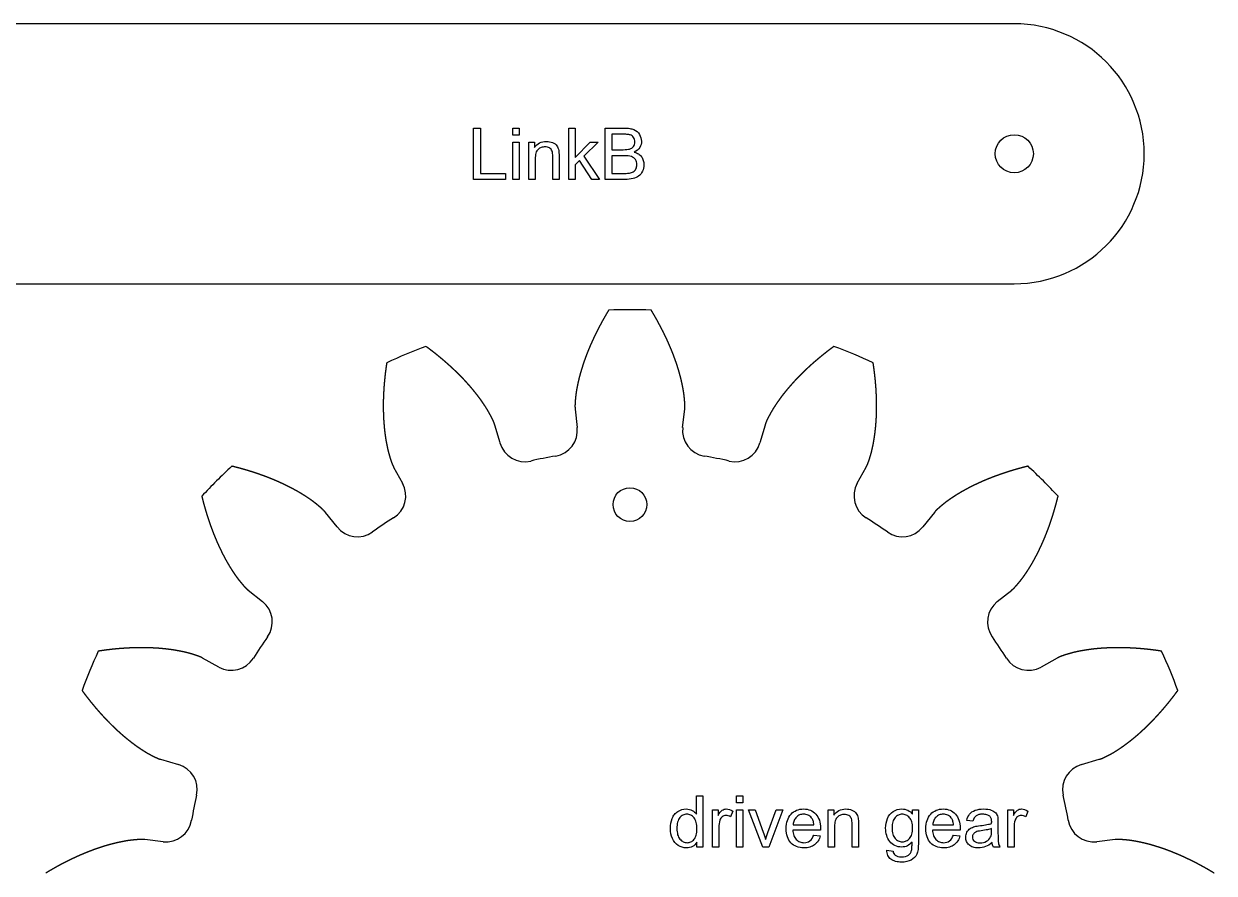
# Model space of a CAD drawing. Header units: millimetres. Extents: x 18 to 1175, y 18 to 1179.
# Drawn here: x 473.3 to 748.2, y 941.2 to 1137.3 of the extents above; entities that cross this region are included whole.
import ezdxf

# ---------------------------------------------------------------- set-up
doc = ezdxf.new("R2010")
doc.units = ezdxf.units.MM
doc.layers.add('cut', color=5, linetype='Continuous', true_color=0x0000ff)
doc.layers.add('line engraving', color=1, linetype='Continuous', true_color=0xff0000)

msp = doc.modelspace()

# ---------------------------------------------------------------- linework, layer by layer
at = {"layer": 'cut', "color": 5, "true_color": 0x0000ff}
for p, q in [((600.6, 1048.33), (601.08, 1044.07)), ((625.42, 1044.07), (625.9, 1048.33)), ((583.25, 1040.52), (582.06, 1044.64)), ((644.44, 1044.64), (643.26, 1040.52)), ((558.68, 1034.95), (560.75, 1031.21)), ((665.75, 1031.21), (667.82, 1034.95)), ((545.64, 1021.11), (542.97, 1024.46)), ((683.54, 1024.46), (680.86, 1021.11)), ((525.07, 1006.56), (528.42, 1003.89)), ((698.08, 1003.89), (701.43, 1006.56)), ((518.32, 988.77), (514.57, 990.85)), ((711.93, 990.85), (708.18, 988.77)), ((504.89, 967.47), (509, 966.28)), ((717.5, 966.28), (721.61, 967.47)), ((505.46, 948.45), (501.2, 948.93)), ((725.3, 948.93), (721.04, 948.45))]:
    msp.add_line(p, q, dxfattribs=at)
msp.add_lwpolyline([(702, 1077.28, 1), (702, 1137.28), (453, 1137.28, 1), (453, 1077.28)], format="xyb", close=True, dxfattribs=at)
for centre, radius in [((702, 1107.28), 4.4), ((613.25, 1026.28), 3.9)]:
    msp.add_circle(centre, radius, dxfattribs=at)
for centre, radius, start, end in [((613.25, 936.28), 135, 87.9168, 92.0832), ((613.25, 936.28), 135, 110.4168, 114.5832), ((613.25, 936.28), 135, 65.4168, 69.5832), ((595.12, 1043.4), 6, -80.391, 6.4431), ((631.39, 1043.4), 6, 173.5569, -99.609), ((589.01, 1042.18), 6, -163.9431, -77.109), ((637.49, 1042.18), 6, -102.891, -16.0569), ((613.25, 936.28), 102.65, 99.609, 102.891), ((613.25, 936.28), 102.65, 77.109, 80.391), ((613.25, 936.28), 135, 132.9168, 137.0832), ((613.25, 936.28), 135, 42.9168, 47.0832), ((555.5, 1028.3), 6, -57.891, 28.9431), ((671, 1028.3), 6, 151.0569, -122.109), ((613.25, 936.28), 102.65, 122.109, 125.391), ((613.25, 936.28), 102.64, 54.609, 57.891), ((550.33, 1024.85), 6, -141.4431, -54.609), ((676.17, 1024.85), 6, -125.391, -38.5569), ((524.68, 999.2), 6, -35.391, 51.4431), ((701.82, 999.2), 6, 128.5569, -144.609), ((613.25, 936.28), 102.65, 144.609, 147.891), ((613.25, 936.28), 102.65, 32.109, 35.391), ((613.25, 936.28), 135, 155.4168, 159.5832), ((613.25, 936.28), 135, 20.4168, 24.5832), ((521.22, 994.02), 6, -118.9431, -32.109), ((705.28, 994.02), 6, -147.891, -61.0569), ((507.34, 960.51), 6, -12.891, 73.9431), ((719.16, 960.51), 6, 106.0569, -167.109), ((613.25, 936.28), 102.65, 167.109, 170.391), ((613.25, 936.28), 102.65, 9.609, 12.891), ((506.13, 954.41), 6, -96.4431, -9.609), ((720.37, 954.41), 6, -170.391, -83.5569)]:
    msp.add_arc(centre, radius, start, end, dxfattribs=at)
for points in [[(608.34, 1071.19), (608.31, 1071.12), (608.23, 1071), (608.11, 1070.81), (607.96, 1070.55), (607.78, 1070.24), (607.59, 1069.92), (607.41, 1069.6), (607.23, 1069.28), (607.05, 1068.96), (606.87, 1068.64), (606.69, 1068.32), (606.52, 1068), (606.35, 1067.68), (606.18, 1067.36), (606.01, 1067.04), (605.84, 1066.72), (605.68, 1066.4), (605.52, 1066.08), (605.36, 1065.75), (605.2, 1065.43), (605.05, 1065.11), (604.89, 1064.78), (604.74, 1064.46), (604.59, 1064.13), (604.45, 1063.81), (604.3, 1063.48), (604.16, 1063.16), (604.02, 1062.83), (603.88, 1062.5), (603.74, 1062.18), (603.61, 1061.85), (603.48, 1061.52), (603.35, 1061.2), (603.22, 1060.87), (603.1, 1060.54), (602.98, 1060.21), (602.86, 1059.88), (602.74, 1059.55), (602.63, 1059.23), (602.51, 1058.9), (602.4, 1058.57), (602.3, 1058.24), (602.19, 1057.91), (602.09, 1057.58), (601.99, 1057.25), (601.89, 1056.92), (601.8, 1056.59), (601.71, 1056.26), (601.62, 1055.93), (601.53, 1055.6), (601.45, 1055.27), (601.37, 1054.93), (601.3, 1054.6), (601.22, 1054.27), (601.15, 1053.94), (601.09, 1053.61), (601.02, 1053.28), (600.96, 1052.95), (600.9, 1052.62), (600.85, 1052.29), (600.8, 1051.95), (600.76, 1051.62), (600.72, 1051.29), (600.68, 1050.96), (600.65, 1050.63), (600.62, 1050.3), (600.6, 1049.97), (600.58, 1049.64), (600.56, 1049.31), (600.56, 1048.98), (600.56, 1048.72), (600.58, 1048.52), (600.59, 1048.39), (600.6, 1048.33)], [(625.9, 1048.33), (625.91, 1048.39), (625.93, 1048.52), (625.94, 1048.72), (625.95, 1048.98), (625.94, 1049.31), (625.93, 1049.64), (625.9, 1049.97), (625.88, 1050.3), (625.85, 1050.63), (625.82, 1050.96), (625.78, 1051.29), (625.74, 1051.62), (625.7, 1051.95), (625.65, 1052.29), (625.6, 1052.62), (625.54, 1052.95), (625.48, 1053.28), (625.42, 1053.61), (625.35, 1053.94), (625.28, 1054.27), (625.21, 1054.6), (625.13, 1054.93), (625.05, 1055.27), (624.97, 1055.6), (624.88, 1055.93), (624.79, 1056.26), (624.7, 1056.59), (624.61, 1056.92), (624.51, 1057.25), (624.41, 1057.58), (624.31, 1057.91), (624.21, 1058.24), (624.1, 1058.57), (623.99, 1058.9), (623.88, 1059.23), (623.76, 1059.55), (623.64, 1059.88), (623.52, 1060.21), (623.4, 1060.54), (623.28, 1060.87), (623.15, 1061.2), (623.02, 1061.52), (622.89, 1061.85), (622.76, 1062.18), (622.62, 1062.5), (622.48, 1062.83), (622.34, 1063.16), (622.2, 1063.48), (622.06, 1063.81), (621.91, 1064.13), (621.76, 1064.46), (621.61, 1064.78), (621.45, 1065.11), (621.3, 1065.43), (621.14, 1065.75), (620.98, 1066.08), (620.82, 1066.4), (620.66, 1066.72), (620.49, 1067.04), (620.32, 1067.36), (620.15, 1067.68), (619.98, 1068), (619.81, 1068.32), (619.63, 1068.64), (619.46, 1068.96), (619.28, 1069.28), (619.09, 1069.6), (618.91, 1069.92), (618.73, 1070.24), (618.54, 1070.55), (618.39, 1070.81), (618.27, 1071), (618.2, 1071.12), (618.16, 1071.19)], [(582.06, 1044.64), (582.04, 1044.7), (582.01, 1044.83), (581.94, 1045.02), (581.85, 1045.26), (581.72, 1045.56), (581.58, 1045.86), (581.43, 1046.16), (581.28, 1046.45), (581.13, 1046.75), (580.97, 1047.04), (580.81, 1047.33), (580.65, 1047.62), (580.49, 1047.91), (580.31, 1048.2), (580.14, 1048.49), (579.96, 1048.77), (579.77, 1049.05), (579.59, 1049.33), (579.4, 1049.61), (579.21, 1049.89), (579.01, 1050.17), (578.82, 1050.45), (578.62, 1050.72), (578.41, 1051), (578.21, 1051.27), (578, 1051.54), (577.79, 1051.81), (577.58, 1052.08), (577.36, 1052.35), (577.14, 1052.62), (576.92, 1052.88), (576.7, 1053.15), (576.47, 1053.41), (576.25, 1053.67), (576.02, 1053.93), (575.78, 1054.19), (575.55, 1054.45), (575.31, 1054.71), (575.08, 1054.97), (574.84, 1055.22), (574.59, 1055.48), (574.35, 1055.73), (574.1, 1055.98), (573.85, 1056.23), (573.6, 1056.48), (573.35, 1056.73), (573.1, 1056.98), (572.84, 1057.22), (572.58, 1057.47), (572.32, 1057.71), (572.06, 1057.96), (571.8, 1058.2), (571.53, 1058.44), (571.26, 1058.68), (570.99, 1058.92), (570.72, 1059.15), (570.45, 1059.39), (570.17, 1059.62), (569.9, 1059.86), (569.62, 1060.09), (569.34, 1060.32), (569.06, 1060.55), (568.78, 1060.78), (568.49, 1061.01), (568.21, 1061.24), (567.92, 1061.46), (567.63, 1061.69), (567.34, 1061.91), (567.04, 1062.13), (566.75, 1062.36), (566.51, 1062.53), (566.34, 1062.66), (566.22, 1062.75), (566.16, 1062.8)], [(660.35, 1062.8), (660.29, 1062.75), (660.17, 1062.66), (659.99, 1062.53), (659.75, 1062.36), (659.46, 1062.13), (659.16, 1061.91), (658.87, 1061.69), (658.58, 1061.46), (658.3, 1061.24), (658.01, 1061.01), (657.73, 1060.78), (657.44, 1060.55), (657.16, 1060.32), (656.88, 1060.09), (656.6, 1059.86), (656.33, 1059.62), (656.05, 1059.39), (655.78, 1059.15), (655.51, 1058.92), (655.24, 1058.68), (654.97, 1058.44), (654.71, 1058.2), (654.44, 1057.96), (654.18, 1057.71), (653.92, 1057.47), (653.66, 1057.22), (653.41, 1056.98), (653.15, 1056.73), (652.9, 1056.48), (652.65, 1056.23), (652.4, 1055.98), (652.15, 1055.73), (651.91, 1055.48), (651.67, 1055.22), (651.43, 1054.97), (651.19, 1054.71), (650.95, 1054.45), (650.72, 1054.19), (650.49, 1053.93), (650.26, 1053.67), (650.03, 1053.41), (649.8, 1053.15), (649.58, 1052.88), (649.36, 1052.62), (649.14, 1052.35), (648.93, 1052.08), (648.71, 1051.81), (648.5, 1051.54), (648.29, 1051.27), (648.09, 1051), (647.89, 1050.72), (647.69, 1050.45), (647.49, 1050.17), (647.29, 1049.89), (647.1, 1049.61), (646.91, 1049.33), (646.73, 1049.05), (646.54, 1048.77), (646.36, 1048.49), (646.19, 1048.2), (646.02, 1047.91), (645.85, 1047.62), (645.69, 1047.33), (645.53, 1047.04), (645.37, 1046.75), (645.22, 1046.45), (645.07, 1046.16), (644.92, 1045.86), (644.78, 1045.56), (644.65, 1045.26), (644.56, 1045.02), (644.5, 1044.83), (644.46, 1044.7), (644.44, 1044.64)], [(557.09, 1059.04), (557.08, 1058.97), (557.06, 1058.82), (557.02, 1058.6), (556.98, 1058.31), (556.93, 1057.94), (556.88, 1057.58), (556.83, 1057.22), (556.78, 1056.85), (556.74, 1056.49), (556.7, 1056.13), (556.66, 1055.76), (556.62, 1055.4), (556.59, 1055.04), (556.55, 1054.68), (556.52, 1054.32), (556.49, 1053.96), (556.46, 1053.6), (556.44, 1053.24), (556.41, 1052.88), (556.39, 1052.52), (556.37, 1052.16), (556.35, 1051.8), (556.34, 1051.44), (556.32, 1051.09), (556.31, 1050.73), (556.3, 1050.37), (556.3, 1050.02), (556.29, 1049.66), (556.29, 1049.31), (556.29, 1048.96), (556.29, 1048.6), (556.29, 1048.25), (556.3, 1047.9), (556.31, 1047.55), (556.32, 1047.2), (556.33, 1046.85), (556.35, 1046.5), (556.36, 1046.15), (556.38, 1045.8), (556.41, 1045.45), (556.43, 1045.11), (556.46, 1044.76), (556.49, 1044.42), (556.52, 1044.07), (556.55, 1043.73), (556.59, 1043.39), (556.63, 1043.05), (556.67, 1042.71), (556.72, 1042.37), (556.76, 1042.03), (556.81, 1041.69), (556.87, 1041.36), (556.92, 1041.02), (556.98, 1040.69), (557.05, 1040.35), (557.11, 1040.02), (557.18, 1039.69), (557.25, 1039.36), (557.32, 1039.04), (557.4, 1038.71), (557.48, 1038.38), (557.57, 1038.06), (557.66, 1037.74), (557.75, 1037.42), (557.85, 1037.11), (557.95, 1036.79), (558.05, 1036.47), (558.16, 1036.16), (558.27, 1035.85), (558.39, 1035.54), (558.5, 1035.3), (558.59, 1035.13), (558.65, 1035.01), (558.68, 1034.95)], [(667.82, 1034.95), (667.85, 1035.01), (667.92, 1035.13), (668, 1035.3), (668.11, 1035.54), (668.23, 1035.85), (668.34, 1036.16), (668.45, 1036.47), (668.55, 1036.79), (668.65, 1037.11), (668.75, 1037.42), (668.84, 1037.74), (668.94, 1038.06), (669.02, 1038.38), (669.1, 1038.71), (669.18, 1039.04), (669.25, 1039.36), (669.32, 1039.69), (669.39, 1040.02), (669.46, 1040.35), (669.52, 1040.69), (669.58, 1041.02), (669.63, 1041.36), (669.69, 1041.69), (669.74, 1042.03), (669.78, 1042.37), (669.83, 1042.71), (669.87, 1043.05), (669.91, 1043.39), (669.95, 1043.73), (669.98, 1044.07), (670.01, 1044.42), (670.04, 1044.76), (670.07, 1045.11), (670.1, 1045.45), (670.12, 1045.8), (670.14, 1046.15), (670.16, 1046.5), (670.17, 1046.85), (670.18, 1047.2), (670.19, 1047.55), (670.2, 1047.9), (670.21, 1048.25), (670.21, 1048.6), (670.21, 1048.96), (670.21, 1049.31), (670.21, 1049.66), (670.21, 1050.02), (670.2, 1050.37), (670.19, 1050.73), (670.18, 1051.09), (670.16, 1051.44), (670.15, 1051.8), (670.13, 1052.16), (670.11, 1052.52), (670.09, 1052.88), (670.07, 1053.24), (670.04, 1053.6), (670.01, 1053.96), (669.98, 1054.32), (669.95, 1054.68), (669.92, 1055.04), (669.88, 1055.4), (669.84, 1055.76), (669.8, 1056.13), (669.76, 1056.49), (669.72, 1056.85), (669.67, 1057.22), (669.62, 1057.58), (669.57, 1057.94), (669.52, 1058.31), (669.48, 1058.6), (669.45, 1058.82), (669.42, 1058.97), (669.41, 1059.04)], [(542.97, 1024.46), (542.93, 1024.51), (542.84, 1024.61), (542.71, 1024.76), (542.53, 1024.95), (542.3, 1025.18), (542.05, 1025.4), (541.8, 1025.62), (541.55, 1025.83), (541.3, 1026.05), (541.04, 1026.26), (540.78, 1026.47), (540.52, 1026.67), (540.26, 1026.88), (539.99, 1027.08), (539.72, 1027.27), (539.44, 1027.47), (539.16, 1027.66), (538.88, 1027.85), (538.6, 1028.03), (538.32, 1028.22), (538.03, 1028.4), (537.75, 1028.58), (537.46, 1028.76), (537.16, 1028.93), (536.87, 1029.11), (536.57, 1029.28), (536.27, 1029.45), (535.97, 1029.61), (535.67, 1029.78), (535.37, 1029.94), (535.06, 1030.1), (534.76, 1030.26), (534.45, 1030.42), (534.14, 1030.57), (533.83, 1030.73), (533.51, 1030.88), (533.2, 1031.03), (532.88, 1031.18), (532.56, 1031.32), (532.24, 1031.47), (531.92, 1031.61), (531.6, 1031.75), (531.27, 1031.89), (530.95, 1032.02), (530.62, 1032.16), (530.29, 1032.29), (529.96, 1032.42), (529.63, 1032.55), (529.3, 1032.68), (528.96, 1032.81), (528.63, 1032.93), (528.29, 1033.05), (527.96, 1033.17), (527.62, 1033.29), (527.28, 1033.41), (526.94, 1033.52), (526.59, 1033.64), (526.25, 1033.75), (525.91, 1033.86), (525.56, 1033.97), (525.21, 1034.08), (524.86, 1034.18), (524.52, 1034.29), (524.16, 1034.39), (523.81, 1034.49), (523.46, 1034.59), (523.11, 1034.68), (522.75, 1034.78), (522.4, 1034.87), (522.04, 1034.96), (521.75, 1035.04), (521.54, 1035.09), (521.4, 1035.12), (521.32, 1035.14)], [(705.18, 1035.14), (705.11, 1035.12), (704.96, 1035.09), (704.75, 1035.04), (704.46, 1034.96), (704.1, 1034.87), (703.75, 1034.78), (703.39, 1034.68), (703.04, 1034.59), (702.69, 1034.49), (702.34, 1034.39), (701.99, 1034.29), (701.64, 1034.18), (701.29, 1034.08), (700.94, 1033.97), (700.6, 1033.86), (700.25, 1033.75), (699.91, 1033.64), (699.57, 1033.52), (699.22, 1033.41), (698.88, 1033.29), (698.55, 1033.17), (698.21, 1033.05), (697.87, 1032.93), (697.54, 1032.81), (697.2, 1032.68), (696.87, 1032.55), (696.54, 1032.42), (696.21, 1032.29), (695.88, 1032.16), (695.55, 1032.02), (695.23, 1031.89), (694.9, 1031.75), (694.58, 1031.61), (694.26, 1031.47), (693.94, 1031.32), (693.62, 1031.18), (693.31, 1031.03), (692.99, 1030.88), (692.68, 1030.73), (692.36, 1030.57), (692.05, 1030.42), (691.75, 1030.26), (691.44, 1030.1), (691.13, 1029.94), (690.83, 1029.78), (690.53, 1029.61), (690.23, 1029.45), (689.93, 1029.28), (689.63, 1029.11), (689.34, 1028.93), (689.05, 1028.76), (688.76, 1028.58), (688.47, 1028.4), (688.18, 1028.22), (687.9, 1028.03), (687.62, 1027.85), (687.34, 1027.66), (687.06, 1027.47), (686.78, 1027.27), (686.51, 1027.08), (686.24, 1026.88), (685.98, 1026.67), (685.72, 1026.47), (685.46, 1026.26), (685.2, 1026.05), (684.95, 1025.83), (684.7, 1025.62), (684.45, 1025.4), (684.21, 1025.18), (683.97, 1024.95), (683.79, 1024.76), (683.66, 1024.61), (683.58, 1024.51), (683.54, 1024.46)], [(514.38, 1028.2), (514.4, 1028.13), (514.44, 1027.99), (514.49, 1027.77), (514.56, 1027.49), (514.65, 1027.13), (514.75, 1026.77), (514.84, 1026.42), (514.94, 1026.07), (515.04, 1025.71), (515.14, 1025.36), (515.24, 1025.01), (515.34, 1024.66), (515.45, 1024.31), (515.56, 1023.97), (515.67, 1023.62), (515.78, 1023.28), (515.89, 1022.93), (516, 1022.59), (516.12, 1022.25), (516.23, 1021.91), (516.35, 1021.57), (516.47, 1021.23), (516.6, 1020.9), (516.72, 1020.56), (516.85, 1020.23), (516.97, 1019.9), (517.1, 1019.56), (517.24, 1019.24), (517.37, 1018.91), (517.5, 1018.58), (517.64, 1018.25), (517.78, 1017.93), (517.92, 1017.61), (518.06, 1017.29), (518.2, 1016.97), (518.35, 1016.65), (518.5, 1016.33), (518.65, 1016.02), (518.8, 1015.7), (518.95, 1015.39), (519.11, 1015.08), (519.26, 1014.77), (519.42, 1014.46), (519.58, 1014.16), (519.75, 1013.85), (519.91, 1013.55), (520.08, 1013.25), (520.25, 1012.95), (520.42, 1012.66), (520.59, 1012.36), (520.77, 1012.07), (520.95, 1011.78), (521.13, 1011.49), (521.31, 1011.21), (521.49, 1010.92), (521.68, 1010.64), (521.87, 1010.36), (522.06, 1010.08), (522.25, 1009.81), (522.45, 1009.54), (522.65, 1009.27), (522.85, 1009), (523.06, 1008.74), (523.27, 1008.48), (523.48, 1008.23), (523.7, 1007.98), (523.91, 1007.72), (524.13, 1007.47), (524.35, 1007.23), (524.58, 1006.99), (524.77, 1006.81), (524.92, 1006.68), (525.02, 1006.6), (525.07, 1006.56)], [(701.43, 1006.56), (701.48, 1006.6), (701.58, 1006.68), (701.73, 1006.81), (701.92, 1006.99), (702.15, 1007.23), (702.37, 1007.47), (702.59, 1007.72), (702.81, 1007.98), (703.02, 1008.23), (703.23, 1008.48), (703.44, 1008.74), (703.65, 1009), (703.85, 1009.27), (704.05, 1009.54), (704.25, 1009.81), (704.44, 1010.08), (704.63, 1010.36), (704.82, 1010.64), (705.01, 1010.92), (705.19, 1011.21), (705.37, 1011.49), (705.55, 1011.78), (705.73, 1012.07), (705.91, 1012.36), (706.08, 1012.66), (706.25, 1012.95), (706.42, 1013.25), (706.59, 1013.55), (706.75, 1013.85), (706.92, 1014.16), (707.08, 1014.46), (707.24, 1014.77), (707.39, 1015.08), (707.55, 1015.39), (707.7, 1015.7), (707.85, 1016.02), (708, 1016.33), (708.15, 1016.65), (708.3, 1016.97), (708.44, 1017.29), (708.58, 1017.61), (708.72, 1017.93), (708.86, 1018.25), (709, 1018.58), (709.13, 1018.91), (709.27, 1019.24), (709.4, 1019.56), (709.53, 1019.9), (709.65, 1020.23), (709.78, 1020.56), (709.91, 1020.9), (710.03, 1021.23), (710.15, 1021.57), (710.27, 1021.91), (710.38, 1022.25), (710.5, 1022.59), (710.61, 1022.93), (710.73, 1023.28), (710.84, 1023.62), (710.94, 1023.97), (711.05, 1024.31), (711.16, 1024.66), (711.26, 1025.01), (711.36, 1025.36), (711.46, 1025.71), (711.56, 1026.07), (711.66, 1026.42), (711.75, 1026.77), (711.85, 1027.13), (711.94, 1027.49), (712.01, 1027.77), (712.06, 1027.99), (712.1, 1028.13), (712.12, 1028.2)], [(514.57, 990.85), (514.51, 990.88), (514.4, 990.94), (514.22, 991.03), (513.98, 991.14), (513.68, 991.26), (513.37, 991.37), (513.05, 991.47), (512.74, 991.58), (512.42, 991.68), (512.1, 991.77), (511.79, 991.87), (511.47, 991.96), (511.14, 992.05), (510.82, 992.13), (510.49, 992.21), (510.16, 992.28), (509.83, 992.35), (509.5, 992.42), (509.17, 992.48), (508.84, 992.54), (508.51, 992.6), (508.17, 992.66), (507.83, 992.71), (507.5, 992.76), (507.16, 992.81), (506.82, 992.85), (506.48, 992.9), (506.14, 992.94), (505.8, 992.97), (505.45, 993.01), (505.11, 993.04), (504.76, 993.07), (504.42, 993.1), (504.07, 993.12), (503.73, 993.14), (503.38, 993.16), (503.03, 993.18), (502.68, 993.2), (502.33, 993.21), (501.98, 993.22), (501.63, 993.23), (501.28, 993.23), (500.92, 993.24), (500.57, 993.24), (500.22, 993.24), (499.86, 993.24), (499.51, 993.23), (499.15, 993.22), (498.8, 993.21), (498.44, 993.2), (498.08, 993.19), (497.73, 993.17), (497.37, 993.16), (497.01, 993.14), (496.65, 993.11), (496.29, 993.09), (495.93, 993.07), (495.57, 993.04), (495.21, 993.01), (494.85, 992.98), (494.49, 992.94), (494.13, 992.91), (493.76, 992.87), (493.4, 992.83), (493.04, 992.79), (492.67, 992.74), (492.31, 992.7), (491.95, 992.65), (491.58, 992.6), (491.22, 992.55), (490.93, 992.5), (490.71, 992.47), (490.56, 992.45), (490.49, 992.44)], [(736.01, 992.44), (735.94, 992.45), (735.79, 992.47), (735.58, 992.5), (735.28, 992.55), (734.92, 992.6), (734.56, 992.65), (734.19, 992.7), (733.83, 992.74), (733.46, 992.79), (733.1, 992.83), (732.74, 992.87), (732.38, 992.91), (732.01, 992.94), (731.65, 992.98), (731.29, 993.01), (730.93, 993.04), (730.57, 993.07), (730.21, 993.09), (729.85, 993.11), (729.49, 993.14), (729.13, 993.16), (728.78, 993.17), (728.42, 993.19), (728.06, 993.2), (727.71, 993.21), (727.35, 993.22), (726.99, 993.23), (726.64, 993.24), (726.28, 993.24), (725.93, 993.24), (725.58, 993.24), (725.23, 993.23), (724.87, 993.23), (724.52, 993.22), (724.17, 993.21), (723.82, 993.2), (723.47, 993.18), (723.12, 993.16), (722.78, 993.14), (722.43, 993.12), (722.08, 993.1), (721.74, 993.07), (721.39, 993.04), (721.05, 993.01), (720.71, 992.97), (720.36, 992.94), (720.02, 992.9), (719.68, 992.85), (719.34, 992.81), (719, 992.76), (718.67, 992.71), (718.33, 992.66), (718, 992.6), (717.66, 992.54), (717.33, 992.48), (717, 992.42), (716.67, 992.35), (716.34, 992.28), (716.01, 992.21), (715.68, 992.13), (715.36, 992.05), (715.04, 991.96), (714.72, 991.87), (714.4, 991.77), (714.08, 991.68), (713.76, 991.58), (713.45, 991.47), (713.14, 991.37), (712.83, 991.26), (712.52, 991.14), (712.28, 991.03), (712.1, 990.94), (711.99, 990.88), (711.93, 990.85)], [(486.73, 983.37), (486.78, 983.31), (486.86, 983.19), (486.99, 983.01), (487.17, 982.78), (487.39, 982.48), (487.61, 982.19), (487.84, 981.9), (488.06, 981.61), (488.29, 981.32), (488.52, 981.03), (488.74, 980.75), (488.97, 980.47), (489.2, 980.19), (489.44, 979.91), (489.67, 979.63), (489.9, 979.35), (490.14, 979.08), (490.37, 978.8), (490.61, 978.53), (490.85, 978.26), (491.09, 978), (491.33, 977.73), (491.57, 977.47), (491.81, 977.21), (492.06, 976.95), (492.3, 976.69), (492.55, 976.43), (492.8, 976.18), (493.05, 975.92), (493.3, 975.67), (493.55, 975.42), (493.8, 975.18), (494.05, 974.93), (494.31, 974.69), (494.56, 974.45), (494.82, 974.21), (495.07, 973.98), (495.33, 973.74), (495.59, 973.51), (495.85, 973.28), (496.12, 973.05), (496.38, 972.83), (496.64, 972.61), (496.91, 972.38), (497.18, 972.17), (497.45, 971.95), (497.71, 971.74), (497.99, 971.53), (498.26, 971.32), (498.53, 971.11), (498.8, 970.91), (499.08, 970.71), (499.36, 970.51), (499.63, 970.32), (499.91, 970.13), (500.19, 969.94), (500.47, 969.75), (500.76, 969.57), (501.04, 969.39), (501.33, 969.21), (501.61, 969.04), (501.9, 968.87), (502.19, 968.71), (502.49, 968.55), (502.78, 968.4), (503.07, 968.25), (503.37, 968.1), (503.67, 967.95), (503.96, 967.81), (504.27, 967.68), (504.51, 967.58), (504.7, 967.52), (504.82, 967.48), (504.89, 967.47)], [(721.61, 967.47), (721.68, 967.48), (721.8, 967.52), (721.99, 967.58), (722.24, 967.68), (722.54, 967.81), (722.84, 967.95), (723.13, 968.1), (723.43, 968.25), (723.72, 968.4), (724.02, 968.55), (724.31, 968.71), (724.6, 968.87), (724.89, 969.04), (725.18, 969.21), (725.46, 969.39), (725.74, 969.57), (726.03, 969.75), (726.31, 969.94), (726.59, 970.13), (726.87, 970.32), (727.15, 970.51), (727.42, 970.71), (727.7, 970.91), (727.97, 971.11), (728.24, 971.32), (728.52, 971.53), (728.79, 971.74), (729.06, 971.95), (729.32, 972.17), (729.59, 972.38), (729.86, 972.61), (730.12, 972.83), (730.38, 973.05), (730.65, 973.28), (730.91, 973.51), (731.17, 973.74), (731.43, 973.98), (731.68, 974.21), (731.94, 974.45), (732.2, 974.69), (732.45, 974.93), (732.7, 975.18), (732.96, 975.42), (733.21, 975.67), (733.46, 975.92), (733.7, 976.18), (733.95, 976.43), (734.2, 976.69), (734.44, 976.95), (734.69, 977.21), (734.93, 977.47), (735.17, 977.73), (735.41, 978), (735.65, 978.26), (735.89, 978.53), (736.13, 978.8), (736.36, 979.08), (736.6, 979.35), (736.83, 979.63), (737.07, 979.91), (737.3, 980.19), (737.53, 980.47), (737.76, 980.75), (737.99, 981.03), (738.21, 981.32), (738.44, 981.61), (738.66, 981.9), (738.89, 982.19), (739.11, 982.48), (739.33, 982.78), (739.51, 983.01), (739.64, 983.19), (739.73, 983.31), (739.77, 983.37)], [(501.2, 948.93), (501.13, 948.94), (501, 948.95), (500.81, 948.96), (500.54, 948.97), (500.22, 948.97), (499.89, 948.95), (499.56, 948.93), (499.23, 948.9), (498.9, 948.87), (498.57, 948.84), (498.23, 948.81), (497.9, 948.77), (497.57, 948.73), (497.24, 948.68), (496.91, 948.62), (496.58, 948.57), (496.25, 948.5), (495.92, 948.44), (495.59, 948.37), (495.25, 948.3), (494.92, 948.23), (494.59, 948.15), (494.26, 948.07), (493.93, 947.99), (493.6, 947.91), (493.27, 947.82), (492.94, 947.73), (492.61, 947.63), (492.28, 947.54), (491.95, 947.44), (491.62, 947.33), (491.29, 947.23), (490.96, 947.12), (490.63, 947.01), (490.3, 946.9), (489.97, 946.79), (489.64, 946.67), (489.31, 946.55), (488.99, 946.43), (488.66, 946.3), (488.33, 946.18), (488, 946.05), (487.68, 945.92), (487.35, 945.78), (487.02, 945.65), (486.7, 945.51), (486.37, 945.37), (486.04, 945.23), (485.72, 945.08), (485.39, 944.93), (485.07, 944.78), (484.75, 944.63), (484.42, 944.48), (484.1, 944.32), (483.77, 944.17), (483.45, 944.01), (483.13, 943.85), (482.81, 943.68), (482.48, 943.52), (482.16, 943.35), (481.84, 943.18), (481.52, 943.01), (481.2, 942.83), (480.88, 942.66), (480.56, 942.48), (480.24, 942.3), (479.93, 942.12), (479.61, 941.94), (479.29, 941.75), (478.97, 941.56), (478.72, 941.41), (478.53, 941.3), (478.4, 941.22), (478.34, 941.18)], [(748.16, 941.18), (748.1, 941.22), (747.97, 941.3), (747.78, 941.41), (747.53, 941.56), (747.21, 941.75), (746.89, 941.94), (746.58, 942.12), (746.26, 942.3), (745.94, 942.48), (745.62, 942.66), (745.3, 942.83), (744.98, 943.01), (744.66, 943.18), (744.34, 943.35), (744.02, 943.52), (743.69, 943.68), (743.37, 943.85), (743.05, 944.01), (742.73, 944.17), (742.4, 944.32), (742.08, 944.48), (741.76, 944.63), (741.43, 944.78), (741.11, 944.93), (740.78, 945.08), (740.46, 945.23), (740.13, 945.37), (739.81, 945.51), (739.48, 945.65), (739.15, 945.78), (738.83, 945.92), (738.5, 946.05), (738.17, 946.18), (737.84, 946.3), (737.52, 946.43), (737.19, 946.55), (736.86, 946.67), (736.53, 946.79), (736.2, 946.9), (735.87, 947.01), (735.54, 947.12), (735.21, 947.23), (734.88, 947.33), (734.55, 947.44), (734.22, 947.54), (733.89, 947.63), (733.56, 947.73), (733.23, 947.82), (732.9, 947.91), (732.57, 947.99), (732.24, 948.07), (731.91, 948.15), (731.58, 948.23), (731.25, 948.3), (730.92, 948.37), (730.58, 948.44), (730.25, 948.5), (729.92, 948.57), (729.59, 948.62), (729.26, 948.68), (728.93, 948.73), (728.6, 948.77), (728.27, 948.81), (727.94, 948.84), (727.61, 948.87), (727.28, 948.9), (726.95, 948.93), (726.62, 948.95), (726.29, 948.97), (725.96, 948.97), (725.69, 948.96), (725.5, 948.95), (725.37, 948.94), (725.3, 948.93)]]:
    msp.add_open_spline(points, degree=5, dxfattribs=at)
at = {"layer": 'line engraving', "color": 1, "true_color": 0xff0000}
for points in [[(577.14, 1101.35), (577.14, 1113.21), (578.71, 1113.21), (578.71, 1102.75), (584.55, 1102.75), (584.55, 1101.35), (577.14, 1101.35)], [(586.24, 1111.53), (586.24, 1113.21), (587.7, 1113.21), (587.7, 1111.53), (586.24, 1111.53)], [(599.13, 1101.35), (599.13, 1113.21), (600.59, 1113.21), (600.59, 1106.44), (604.04, 1109.94), (605.92, 1109.94), (602.64, 1106.75), (606.25, 1101.35), (604.46, 1101.35), (601.62, 1105.74), (600.59, 1104.75), (600.59, 1101.35), (599.13, 1101.35)], [(607.53, 1101.35), (607.53, 1113.21), (611.98, 1113.21), (612.31, 1113.2), (612.63, 1113.18), (612.92, 1113.15), (613.21, 1113.12), (613.47, 1113.06), (613.72, 1113), (613.95, 1112.93), (614.16, 1112.85), (614.55, 1112.64), (614.89, 1112.39), (615.19, 1112.09), (615.45, 1111.74), (615.65, 1111.36), (615.8, 1110.97), (615.88, 1110.58), (615.91, 1110.17), (615.89, 1109.8), (615.81, 1109.43), (615.68, 1109.08), (615.5, 1108.74), (615.27, 1108.42), (614.98, 1108.13), (614.64, 1107.88), (614.25, 1107.66), (614.51, 1107.57), (614.76, 1107.47), (614.99, 1107.36), (615.21, 1107.23), (615.4, 1107.09), (615.59, 1106.93), (615.76, 1106.76), (615.91, 1106.58), (616.04, 1106.39), (616.16, 1106.18), (616.26, 1105.97), (616.34, 1105.75), (616.41, 1105.52), (616.45, 1105.28), (616.48, 1105.04), (616.49, 1104.78), (616.46, 1104.37), (616.4, 1103.98), (616.29, 1103.6), (616.13, 1103.24), (615.95, 1102.9), (615.74, 1102.6), (615.51, 1102.35), (615.26, 1102.13), (614.99, 1101.95), (614.68, 1101.79), (614.34, 1101.66), (613.97, 1101.54), (613.55, 1101.46), (613.1, 1101.4), (612.6, 1101.36), (612.05, 1101.35), (607.53, 1101.35)], [(609.1, 1108.22), (611.67, 1108.22), (612.15, 1108.23), (612.56, 1108.26), (612.9, 1108.3), (613.16, 1108.36), (613.44, 1108.46), (613.69, 1108.6), (613.89, 1108.76), (614.06, 1108.95), (614.2, 1109.17), (614.29, 1109.42), (614.35, 1109.69), (614.37, 1109.99), (614.35, 1110.27), (614.3, 1110.54), (614.21, 1110.79), (614.08, 1111.03), (613.93, 1111.23), (613.74, 1111.4), (613.52, 1111.54), (613.27, 1111.64), (613.13, 1111.68), (612.96, 1111.71), (612.77, 1111.74), (612.56, 1111.76), (612.32, 1111.78), (612.06, 1111.8), (611.78, 1111.8), (611.47, 1111.81), (609.1, 1111.81), (609.1, 1108.22)], [(586.24, 1101.35), (586.24, 1109.94), (587.7, 1109.94), (587.7, 1101.35), (586.24, 1101.35)], [(589.91, 1101.35), (589.91, 1109.94), (591.22, 1109.94), (591.22, 1108.72), (591.47, 1109.05), (591.75, 1109.34), (592.05, 1109.58), (592.38, 1109.78), (592.73, 1109.93), (593.12, 1110.04), (593.52, 1110.11), (593.96, 1110.13), (594.34, 1110.11), (594.7, 1110.06), (595.05, 1109.97), (595.38, 1109.85), (595.69, 1109.7), (595.95, 1109.53), (596.18, 1109.34), (596.36, 1109.12), (596.51, 1108.88), (596.63, 1108.62), (596.74, 1108.35), (596.81, 1108.04), (596.85, 1107.8), (596.87, 1107.49), (596.89, 1107.1), (596.89, 1106.63), (596.89, 1101.35), (595.44, 1101.35), (595.44, 1106.57), (595.43, 1106.99), (595.39, 1107.35), (595.34, 1107.65), (595.27, 1107.9), (595.17, 1108.11), (595.03, 1108.3), (594.86, 1108.46), (594.66, 1108.61), (594.44, 1108.72), (594.19, 1108.8), (593.93, 1108.85), (593.65, 1108.87), (593.42, 1108.86), (593.2, 1108.83), (592.99, 1108.79), (592.78, 1108.72), (592.59, 1108.64), (592.4, 1108.54), (592.22, 1108.42), (592.04, 1108.28), (591.89, 1108.11), (591.75, 1107.92), (591.63, 1107.69), (591.54, 1107.42), (591.46, 1107.13), (591.41, 1106.8), (591.38, 1106.43), (591.37, 1106.04), (591.37, 1101.35), (589.91, 1101.35)], [(609.1, 1102.75), (612.05, 1102.75), (612.41, 1102.75), (612.7, 1102.76), (612.94, 1102.78), (613.12, 1102.8), (613.38, 1102.86), (613.62, 1102.93), (613.83, 1103.02), (614.03, 1103.13), (614.2, 1103.25), (614.36, 1103.4), (614.5, 1103.58), (614.63, 1103.79), (614.73, 1104.01), (614.8, 1104.25), (614.85, 1104.51), (614.86, 1104.78), (614.84, 1105.11), (614.78, 1105.4), (614.67, 1105.68), (614.52, 1105.94), (614.33, 1106.16), (614.12, 1106.35), (613.86, 1106.51), (613.58, 1106.62), (613.24, 1106.71), (612.84, 1106.77), (612.38, 1106.81), (611.84, 1106.82), (609.1, 1106.82), (609.1, 1102.75)], [(628.7, 947.22), (628.7, 948.31), (628.49, 948.01), (628.25, 947.75), (627.98, 947.53), (627.69, 947.35), (627.38, 947.21), (627.04, 947.11), (626.68, 947.05), (626.3, 947.03), (625.8, 947.06), (625.31, 947.17), (624.85, 947.35), (624.41, 947.59), (624, 947.9), (623.65, 948.27), (623.34, 948.7), (623.08, 949.17), (622.87, 949.7), (622.72, 950.27), (622.63, 950.87), (622.6, 951.51), (622.63, 952.14), (622.71, 952.74), (622.84, 953.3), (623.03, 953.84), (623.15, 954.1), (623.27, 954.34), (623.41, 954.56), (623.57, 954.77), (623.73, 954.96), (623.92, 955.14), (624.11, 955.3), (624.32, 955.45), (624.76, 955.69), (625.23, 955.87), (625.72, 955.97), (626.23, 956.01), (626.61, 955.99), (626.97, 955.92), (627.3, 955.82), (627.62, 955.68), (627.91, 955.5), (628.17, 955.3), (628.4, 955.08), (628.61, 954.83), (628.61, 959.08), (630.05, 959.08), (630.05, 947.22), (628.7, 947.22)], [(637.87, 957.41), (637.87, 959.08), (639.32, 959.08), (639.32, 957.41), (637.87, 957.41)], [(624.1, 951.51), (624.11, 951.11), (624.14, 950.74), (624.2, 950.39), (624.27, 950.07), (624.37, 949.77), (624.49, 949.5), (624.63, 949.26), (624.79, 949.04), (624.97, 948.85), (625.16, 948.68), (625.35, 948.54), (625.55, 948.43), (625.76, 948.34), (625.98, 948.28), (626.2, 948.24), (626.44, 948.22), (626.67, 948.24), (626.9, 948.27), (627.11, 948.33), (627.32, 948.42), (627.52, 948.53), (627.71, 948.66), (627.89, 948.82), (628.06, 949), (628.22, 949.21), (628.35, 949.45), (628.47, 949.71), (628.56, 949.99), (628.63, 950.3), (628.68, 950.64), (628.72, 951), (628.73, 951.39), (628.72, 951.81), (628.68, 952.21), (628.63, 952.58), (628.56, 952.92), (628.46, 953.23), (628.34, 953.5), (628.21, 953.76), (628.05, 953.98), (627.87, 954.17), (627.69, 954.34), (627.49, 954.48), (627.29, 954.59), (627.07, 954.69), (626.85, 954.75), (626.62, 954.79), (626.37, 954.8), (626.13, 954.79), (625.91, 954.75), (625.69, 954.69), (625.48, 954.6), (625.28, 954.49), (625.1, 954.36), (624.92, 954.19), (624.75, 954.01), (624.6, 953.8), (624.47, 953.55), (624.35, 953.29), (624.26, 952.99), (624.19, 952.66), (624.14, 952.3), (624.11, 951.92), (624.1, 951.51)], [(632.33, 947.22), (632.33, 955.81), (633.64, 955.81), (633.64, 954.51), (633.88, 954.93), (634.12, 955.27), (634.35, 955.53), (634.56, 955.72), (634.78, 955.84), (635.01, 955.93), (635.25, 955.99), (635.5, 956.01), (635.87, 955.98), (636.24, 955.89), (636.62, 955.74), (636.99, 955.54), (636.49, 954.19), (636.23, 954.32), (635.96, 954.42), (635.69, 954.48), (635.42, 954.5), (635.19, 954.48), (634.97, 954.43), (634.76, 954.34), (634.57, 954.21), (634.39, 954.06), (634.24, 953.87), (634.12, 953.66), (634.03, 953.42), (633.92, 953.02), (633.84, 952.6), (633.8, 952.17), (633.78, 951.72), (633.78, 947.22), (632.33, 947.22)], [(637.87, 947.22), (637.87, 955.81), (639.32, 955.81), (639.32, 947.22), (637.87, 947.22)], [(643.93, 947.22), (640.66, 955.81), (642.2, 955.81), (644.04, 950.67), (644.19, 950.25), (644.33, 949.82), (644.46, 949.38), (644.59, 948.94), (644.7, 949.29), (644.82, 949.68), (644.97, 950.11), (645.13, 950.57), (647.04, 955.81), (648.54, 955.81), (645.29, 947.22), (643.93, 947.22)], [(655.71, 949.99), (657.21, 949.8), (657.11, 949.48), (656.99, 949.18), (656.86, 948.9), (656.7, 948.63), (656.53, 948.38), (656.33, 948.16), (656.12, 947.95), (655.89, 947.76), (655.64, 947.58), (655.38, 947.44), (655.09, 947.31), (654.8, 947.21), (654.48, 947.13), (654.15, 947.07), (653.8, 947.04), (653.43, 947.03), (652.97, 947.05), (652.54, 947.1), (652.13, 947.19), (651.74, 947.32), (651.38, 947.48), (651.04, 947.68), (650.73, 947.92), (650.44, 948.19), (650.18, 948.49), (649.96, 948.83), (649.77, 949.19), (649.61, 949.58), (649.49, 950), (649.41, 950.45), (649.36, 950.93), (649.34, 951.44), (649.36, 951.97), (649.41, 952.47), (649.5, 952.93), (649.62, 953.37), (649.77, 953.77), (649.97, 954.15), (650.19, 954.49), (650.46, 954.81), (650.74, 955.09), (651.05, 955.33), (651.39, 955.54), (651.74, 955.71), (652.11, 955.84), (652.5, 955.93), (652.92, 955.99), (653.35, 956.01), (653.77, 955.99), (654.17, 955.93), (654.55, 955.84), (654.92, 955.71), (655.26, 955.55), (655.58, 955.35), (655.88, 955.11), (656.17, 954.83), (656.42, 954.53), (656.64, 954.19), (656.83, 953.82), (656.99, 953.42), (657.1, 952.99), (657.19, 952.54), (657.24, 952.05), (657.26, 951.53), (657.26, 951.46), (657.26, 951.37), (657.25, 951.27), (657.25, 951.14), (650.84, 951.14), (650.87, 950.8), (650.92, 950.48), (650.99, 950.18), (651.08, 949.89), (651.19, 949.63), (651.32, 949.39), (651.47, 949.18), (651.64, 948.98), (651.83, 948.8), (652.03, 948.65), (652.23, 948.52), (652.45, 948.41), (652.68, 948.33), (652.92, 948.27), (653.18, 948.24), (653.44, 948.22), (653.83, 948.25), (654.18, 948.33), (654.51, 948.46), (654.81, 948.64), (655.08, 948.89), (655.31, 949.19), (655.52, 949.56), (655.71, 949.99)], [(650.92, 952.34), (655.72, 952.34), (655.69, 952.6), (655.65, 952.85), (655.6, 953.08), (655.54, 953.29), (655.46, 953.49), (655.38, 953.66), (655.28, 953.82), (655.17, 953.97), (654.99, 954.17), (654.8, 954.34), (654.59, 954.48), (654.37, 954.6), (654.14, 954.69), (653.9, 954.76), (653.64, 954.8), (653.37, 954.81), (653.12, 954.8), (652.89, 954.77), (652.66, 954.71), (652.44, 954.64), (652.24, 954.55), (652.04, 954.43), (651.86, 954.3), (651.68, 954.14), (651.52, 953.96), (651.38, 953.77), (651.25, 953.57), (651.15, 953.35), (651.06, 953.12), (651, 952.88), (650.95, 952.62), (650.92, 952.34)], [(659.04, 947.22), (659.04, 955.81), (660.35, 955.81), (660.35, 954.59), (660.6, 954.92), (660.87, 955.21), (661.18, 955.45), (661.51, 955.65), (661.86, 955.81), (662.24, 955.92), (662.65, 955.98), (663.08, 956.01), (663.46, 955.99), (663.83, 955.94), (664.18, 955.85), (664.51, 955.73), (664.82, 955.58), (665.08, 955.4), (665.3, 955.21), (665.49, 955), (665.64, 954.76), (665.76, 954.5), (665.86, 954.22), (665.94, 953.92), (665.97, 953.68), (666, 953.36), (666.01, 952.97), (666.02, 952.5), (666.02, 947.22), (664.56, 947.22), (664.56, 952.45), (664.55, 952.86), (664.52, 953.22), (664.47, 953.53), (664.39, 953.78), (664.29, 953.99), (664.16, 954.17), (663.99, 954.34), (663.79, 954.48), (663.57, 954.6), (663.32, 954.68), (663.06, 954.73), (662.78, 954.74), (662.55, 954.74), (662.33, 954.71), (662.11, 954.66), (661.91, 954.6), (661.71, 954.51), (661.52, 954.41), (661.34, 954.29), (661.17, 954.15), (661.01, 953.99), (660.87, 953.79), (660.76, 953.56), (660.66, 953.3), (660.59, 953), (660.54, 952.67), (660.5, 952.31), (660.49, 951.91), (660.49, 947.22), (659.04, 947.22)], [(672.59, 946.51), (674, 946.3), (674.07, 945.99), (674.17, 945.73), (674.31, 945.52), (674.5, 945.34), (674.79, 945.17), (675.14, 945.04), (675.53, 944.97), (675.98, 944.94), (676.45, 944.97), (676.87, 945.04), (677.24, 945.17), (677.54, 945.34), (677.79, 945.57), (678, 945.83), (678.16, 946.13), (678.28, 946.48), (678.31, 946.6), (678.33, 946.76), (678.35, 946.95), (678.37, 947.17), (678.38, 947.42), (678.39, 947.69), (678.39, 948), (678.39, 948.35), (678.14, 948.08), (677.88, 947.85), (677.61, 947.66), (677.32, 947.5), (677.01, 947.38), (676.69, 947.29), (676.36, 947.24), (676.01, 947.22), (675.58, 947.24), (675.17, 947.3), (674.79, 947.4), (674.44, 947.54), (674.11, 947.72), (673.8, 947.94), (673.52, 948.2), (673.27, 948.5), (673.04, 948.83), (672.84, 949.17), (672.68, 949.53), (672.54, 949.9), (672.43, 950.3), (672.36, 950.7), (672.31, 951.13), (672.3, 951.57), (672.32, 952.17), (672.41, 952.75), (672.55, 953.3), (672.74, 953.83), (672.99, 954.32), (673.29, 954.76), (673.63, 955.13), (674.03, 955.44), (674.47, 955.69), (674.95, 955.86), (675.47, 955.97), (676.02, 956.01), (676.39, 955.99), (676.75, 955.93), (677.08, 955.83), (677.41, 955.7), (677.71, 955.53), (678, 955.31), (678.27, 955.07), (678.53, 954.78), (678.53, 955.81), (679.87, 955.81), (679.87, 948.39), (679.86, 947.9), (679.84, 947.46), (679.81, 947.05), (679.77, 946.67), (679.71, 946.33), (679.64, 946.03), (679.56, 945.77), (679.46, 945.54), (679.23, 945.15), (678.93, 944.79), (678.58, 944.48), (678.17, 944.22), (677.7, 944.01), (677.18, 943.86), (676.61, 943.76), (675.99, 943.73), (675.61, 943.75), (675.25, 943.78), (674.92, 943.83), (674.6, 943.91), (674.3, 944), (674.01, 944.12), (673.75, 944.26), (673.5, 944.43), (673.28, 944.61), (673.09, 944.82), (672.93, 945.04), (672.8, 945.29), (672.7, 945.56), (672.63, 945.86), (672.6, 946.17), (672.59, 946.51)], [(673.79, 951.67), (673.8, 951.26), (673.84, 950.88), (673.89, 950.53), (673.96, 950.21), (674.06, 949.91), (674.17, 949.65), (674.31, 949.41), (674.47, 949.2), (674.64, 949.02), (674.82, 948.86), (675.02, 948.73), (675.22, 948.62), (675.44, 948.54), (675.66, 948.48), (675.9, 948.44), (676.15, 948.43), (676.39, 948.44), (676.63, 948.47), (676.85, 948.54), (677.07, 948.62), (677.28, 948.73), (677.47, 948.86), (677.66, 949.02), (677.83, 949.2), (677.99, 949.41), (678.13, 949.64), (678.24, 949.9), (678.34, 950.19), (678.41, 950.51), (678.47, 950.85), (678.5, 951.22), (678.51, 951.62), (678.5, 952), (678.47, 952.36), (678.41, 952.7), (678.33, 953.01), (678.24, 953.29), (678.12, 953.55), (677.97, 953.79), (677.81, 954), (677.63, 954.19), (677.44, 954.35), (677.24, 954.49), (677.04, 954.6), (676.82, 954.69), (676.6, 954.75), (676.37, 954.79), (676.12, 954.8), (675.89, 954.79), (675.66, 954.75), (675.44, 954.69), (675.23, 954.6), (675.02, 954.49), (674.83, 954.36), (674.65, 954.2), (674.47, 954.01), (674.31, 953.8), (674.18, 953.57), (674.06, 953.31), (673.96, 953.03), (673.89, 952.73), (673.84, 952.4), (673.8, 952.05), (673.79, 951.67)], [(687.95, 949.99), (689.46, 949.8), (689.36, 949.48), (689.24, 949.18), (689.1, 948.9), (688.95, 948.63), (688.77, 948.38), (688.58, 948.16), (688.37, 947.95), (688.14, 947.76), (687.89, 947.58), (687.62, 947.44), (687.34, 947.31), (687.04, 947.21), (686.72, 947.13), (686.39, 947.07), (686.04, 947.04), (685.68, 947.03), (685.22, 947.05), (684.78, 947.1), (684.37, 947.19), (683.99, 947.32), (683.63, 947.48), (683.29, 947.68), (682.98, 947.92), (682.69, 948.19), (682.43, 948.49), (682.21, 948.83), (682.02, 949.19), (681.86, 949.58), (681.74, 950), (681.65, 950.45), (681.6, 950.93), (681.58, 951.44), (681.6, 951.97), (681.65, 952.47), (681.74, 952.93), (681.86, 953.37), (682.02, 953.77), (682.21, 954.15), (682.44, 954.49), (682.7, 954.81), (682.99, 955.09), (683.3, 955.33), (683.63, 955.54), (683.98, 955.71), (684.35, 955.84), (684.75, 955.93), (685.16, 955.99), (685.6, 956.01), (686.02, 955.99), (686.42, 955.93), (686.8, 955.84), (687.16, 955.71), (687.5, 955.55), (687.83, 955.35), (688.13, 955.11), (688.41, 954.83), (688.67, 954.53), (688.89, 954.19), (689.08, 953.82), (689.23, 953.42), (689.35, 952.99), (689.44, 952.54), (689.49, 952.05), (689.5, 951.53), (689.5, 951.46), (689.5, 951.37), (689.5, 951.27), (689.5, 951.14), (683.09, 951.14), (683.12, 950.8), (683.17, 950.48), (683.24, 950.18), (683.33, 949.89), (683.44, 949.63), (683.57, 949.39), (683.72, 949.18), (683.89, 948.98), (684.08, 948.8), (684.27, 948.65), (684.48, 948.52), (684.7, 948.41), (684.93, 948.33), (685.17, 948.27), (685.42, 948.24), (685.69, 948.22), (686.07, 948.25), (686.43, 948.33), (686.75, 948.46), (687.05, 948.64), (687.32, 948.89), (687.56, 949.19), (687.77, 949.56), (687.95, 949.99)], [(683.17, 952.34), (687.97, 952.34), (687.94, 952.6), (687.9, 952.85), (687.84, 953.08), (687.78, 953.29), (687.71, 953.49), (687.62, 953.66), (687.52, 953.82), (687.42, 953.97), (687.24, 954.17), (687.04, 954.34), (686.84, 954.48), (686.62, 954.6), (686.39, 954.69), (686.14, 954.76), (685.88, 954.8), (685.61, 954.81), (685.37, 954.8), (685.13, 954.77), (684.91, 954.71), (684.69, 954.64), (684.48, 954.55), (684.29, 954.43), (684.1, 954.3), (683.93, 954.14), (683.76, 953.96), (683.62, 953.77), (683.5, 953.57), (683.4, 953.35), (683.31, 953.12), (683.24, 952.88), (683.2, 952.62), (683.17, 952.34)], [(696.89, 948.28), (696.49, 947.96), (696.1, 947.69), (695.71, 947.48), (695.33, 947.31), (694.95, 947.19), (694.56, 947.1), (694.15, 947.04), (693.73, 947.03), (693.38, 947.04), (693.06, 947.07), (692.76, 947.12), (692.47, 947.2), (692.21, 947.3), (691.97, 947.42), (691.75, 947.56), (691.55, 947.72), (691.37, 947.9), (691.22, 948.09), (691.09, 948.29), (690.98, 948.51), (690.9, 948.73), (690.84, 948.97), (690.8, 949.22), (690.79, 949.49), (690.81, 949.79), (690.86, 950.09), (690.95, 950.37), (691.08, 950.64), (691.23, 950.89), (691.41, 951.11), (691.61, 951.31), (691.83, 951.48), (692.07, 951.62), (692.32, 951.75), (692.59, 951.86), (692.88, 951.95), (693.12, 952.01), (693.42, 952.06), (693.77, 952.12), (694.17, 952.17), (694.6, 952.23), (695, 952.28), (695.36, 952.34), (695.7, 952.4), (696.01, 952.47), (696.29, 952.53), (696.55, 952.6), (696.77, 952.67), (696.77, 952.81), (696.77, 952.92), (696.78, 953), (696.78, 953.05), (696.77, 953.27), (696.75, 953.47), (696.72, 953.65), (696.67, 953.81), (696.62, 953.96), (696.54, 954.09), (696.46, 954.21), (696.36, 954.31), (696.22, 954.42), (696.05, 954.52), (695.87, 954.61), (695.67, 954.68), (695.45, 954.73), (695.22, 954.77), (694.97, 954.79), (694.71, 954.8), (694.46, 954.8), (694.23, 954.78), (694.01, 954.75), (693.81, 954.71), (693.63, 954.66), (693.47, 954.6), (693.32, 954.53), (693.19, 954.44), (692.96, 954.23), (692.76, 953.94), (692.6, 953.59), (692.46, 953.17), (691.04, 953.36), (691.15, 953.8), (691.3, 954.19), (691.47, 954.53), (691.68, 954.84), (691.93, 955.1), (692.22, 955.34), (692.57, 955.54), (692.97, 955.7), (693.4, 955.84), (693.87, 955.93), (694.38, 955.99), (694.92, 956.01), (695.44, 955.99), (695.91, 955.94), (696.33, 955.86), (696.7, 955.75), (697.02, 955.61), (697.3, 955.46), (697.53, 955.28), (697.71, 955.1), (697.86, 954.89), (697.99, 954.65), (698.09, 954.39), (698.17, 954.11), (698.2, 953.88), (698.22, 953.58), (698.24, 953.21), (698.24, 952.76), (698.24, 950.82), (698.24, 950.34), (698.25, 949.9), (698.25, 949.51), (698.26, 949.16), (698.28, 948.87), (698.29, 948.61), (698.31, 948.41), (698.33, 948.25), (698.39, 947.99), (698.47, 947.73), (698.58, 947.47), (698.7, 947.22), (697.18, 947.22), (697.08, 947.46), (696.99, 947.71), (696.93, 947.99), (696.89, 948.28)], [(700.48, 947.22), (700.48, 955.81), (701.79, 955.81), (701.79, 954.51), (702.04, 954.93), (702.27, 955.27), (702.5, 955.53), (702.72, 955.72), (702.94, 955.84), (703.16, 955.93), (703.4, 955.99), (703.65, 956.01), (704.02, 955.98), (704.39, 955.89), (704.77, 955.74), (705.15, 955.54), (704.65, 954.19), (704.38, 954.32), (704.11, 954.42), (703.85, 954.48), (703.58, 954.5), (703.35, 954.48), (703.13, 954.43), (702.92, 954.34), (702.72, 954.21), (702.55, 954.06), (702.4, 953.87), (702.27, 953.66), (702.18, 953.42), (702.07, 953.02), (702, 952.6), (701.95, 952.17), (701.94, 951.72), (701.94, 947.22), (700.48, 947.22)], [(696.77, 951.53), (696.56, 951.45), (696.32, 951.38), (696.06, 951.3), (695.78, 951.23), (695.47, 951.17), (695.13, 951.1), (694.77, 951.04), (694.39, 950.98), (693.97, 950.92), (693.62, 950.85), (693.34, 950.77), (693.12, 950.69), (692.94, 950.6), (692.79, 950.49), (692.66, 950.36), (692.55, 950.22), (692.46, 950.06), (692.39, 949.89), (692.36, 949.71), (692.34, 949.53), (692.37, 949.25), (692.45, 948.99), (692.59, 948.76), (692.78, 948.56), (693.03, 948.39), (693.33, 948.26), (693.68, 948.19), (694.07, 948.17), (694.48, 948.19), (694.87, 948.26), (695.23, 948.37), (695.57, 948.54), (695.88, 948.74), (696.14, 948.97), (696.36, 949.24), (696.53, 949.54), (696.64, 949.82), (696.71, 950.15), (696.75, 950.55), (696.77, 951), (696.77, 951.53)]]:
    msp.add_lwpolyline(points, dxfattribs=at)

doc.saveas('drawing.dxf')
